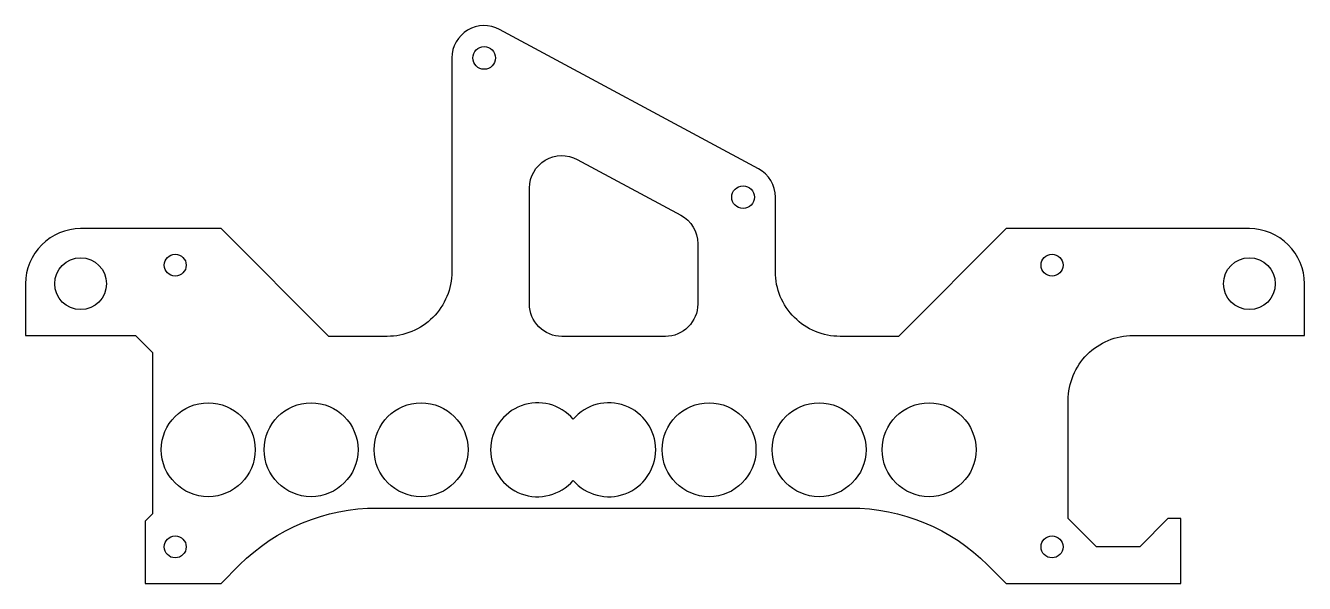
# Model space of a CAD drawing. Header units: millimetres. Extents: x -189 to 9, y -23 to 63.
import ezdxf

# ---------------------------------------------------------------- set-up
doc = ezdxf.new("R2010")
doc.units = ezdxf.units.MM
doc.layers.get('0').update_dxf_attribs({"linetype": 'CONTINUOUS'})

msp = doc.modelspace()

# ---------------------------------------------------------------- linework, layer by layer
for points in [[(-73.25, 24.86), (-73.25, 36.36, 0.276112), (-75.88, 40.76), (-115.88, 62.26, 0.56726), (-123.25, 57.86), (-123.25, 24.86, -0.414214), (-133.25, 14.86), (-142.25, 14.86), (-158.89, 31.5), (-180.62, 31.5, 0.414214), (-189.12, 23), (-189.12, 15), (-172.12, 15), (-169.5, 12.38), (-169.5, -12.56), (-170.62, -13.68), (-170.62, -23.28), (-158.89, -23.28), (-156.04, -20.43, -0.198912), (-134.82, -11.64), (-61.68, -11.64, -0.198912), (-40.46, -20.43), (-37.61, -23.28), (-10.6, -23.28), (-10.6, -13.28), (-12.6, -13.28), (-16.95, -17.64), (-23.64, -17.64), (-28, -13.28), (-28, 5, -0.414214), (-18, 15), (8.5, 15), (8.5, 23, 0.414214), (0, 31.5), (-37.61, 31.5), (-54.25, 14.86), (-63.25, 14.86, -0.414214)], [(-90.25, 14.86), (-106.25, 14.86, -0.414214), (-111.25, 19.86), (-111.25, 37.78, -0.56726), (-103.88, 42.19), (-87.88, 33.59, -0.276112), (-85.25, 29.18), (-85.25, 19.86, -0.414214)], [(-104.5, 2.08, 2.69921), (-104.5, -7.37, 2.69921)]]:
    msp.add_lwpolyline(points, format="xyb", close=True)
for centre, radius in [((-118.25, 57.86), 1.75), ((-78.25, 36.36), 1.75), ((-180.62, 23), 4), ((-166, 25.86), 1.7), ((-30.5, 25.86), 1.7), ((0, 23), 4), ((-160.9, -2.64), 7.25), ((-145, -2.64), 7.25), ((-128, -2.64), 7.25), ((-83.5, -2.64), 7.25), ((-66.5, -2.64), 7.25), ((-49.5, -2.64), 7.25), ((-166, -17.64), 1.7), ((-30.5, -17.64), 1.7)]:
    msp.add_circle(centre, radius)

doc.saveas('drawing.dxf')
